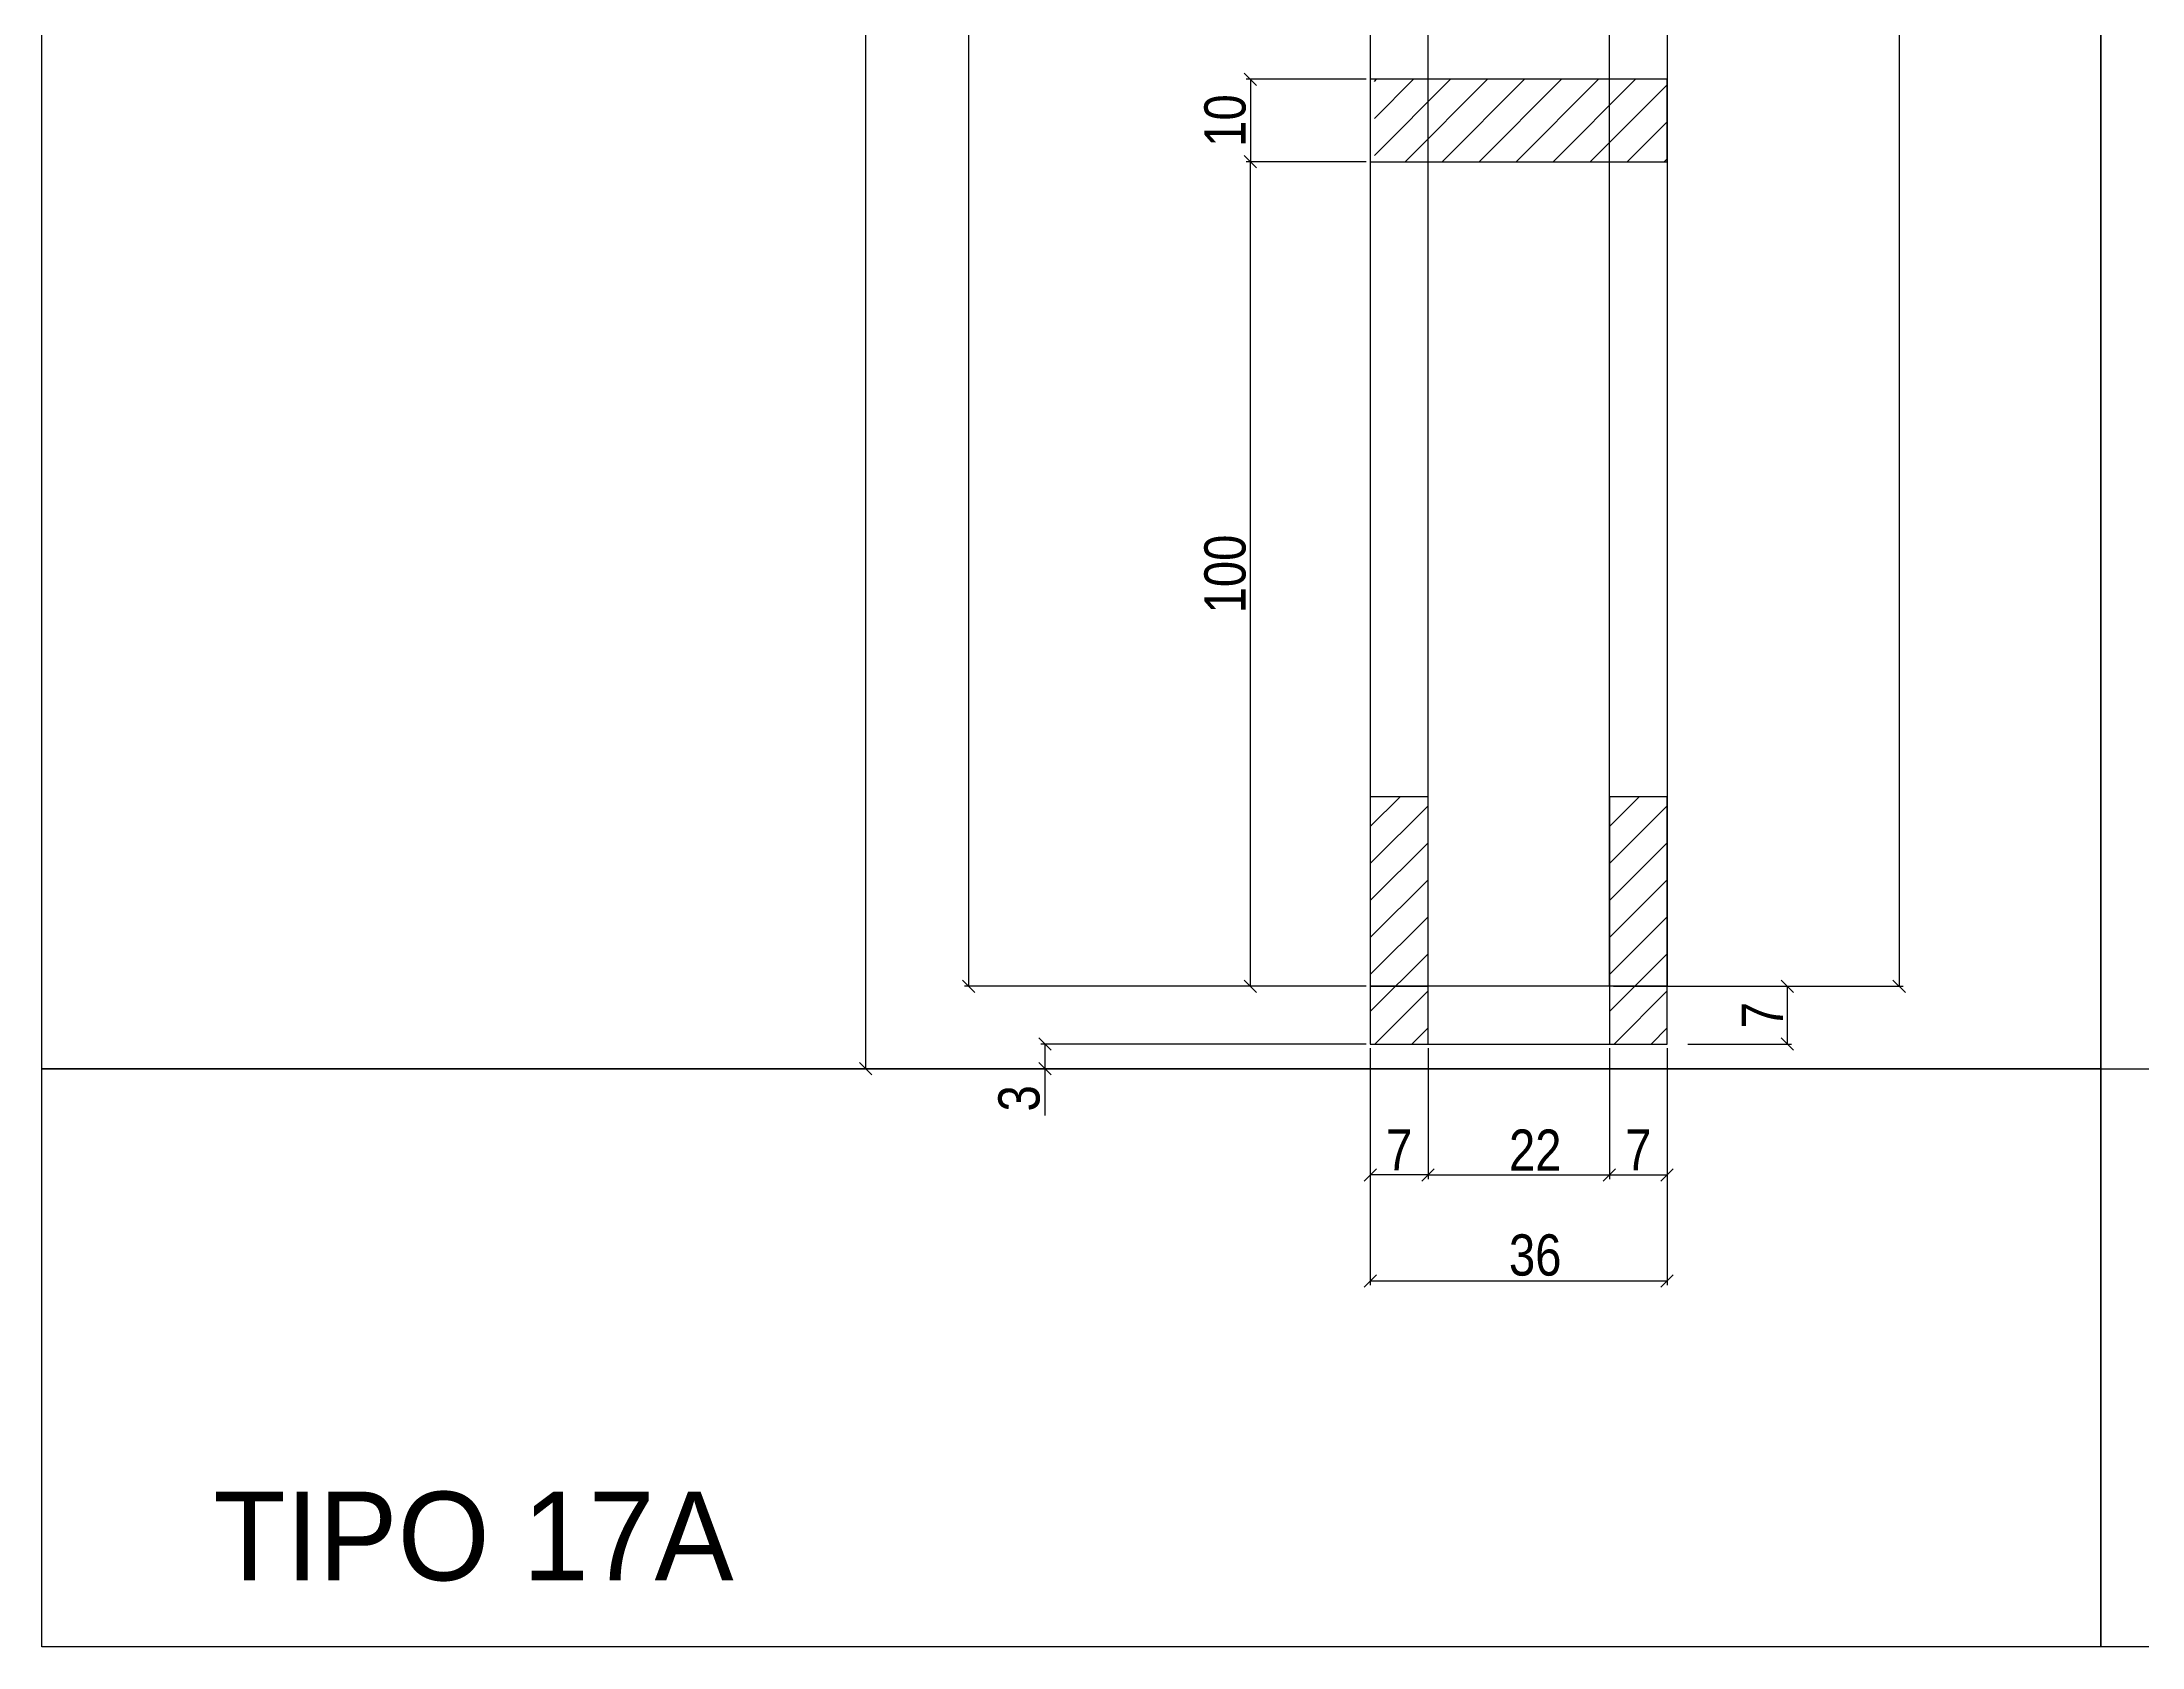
# Model space of a CAD drawing. Header units: millimetres. Extents: x 3247 to 10920, y 704 to 3817.
# Drawn here: x 3247 to 3756, y 704 to 1093 of the extents above; entities that cross this region are included whole.
import ezdxf

# ---------------------------------------------------------------- set-up
doc = ezdxf.new("R2010")
doc.units = ezdxf.units.MM
for name, color, linetype in [('1', 1, 'Continuous'), ('COTA', 241, 'Continuous'), ('Painéis', 200, 'Continuous'), ('SARR_7x7', 40, 'Continuous'), ('TIRAS REESCORAMENTO', 252, 'Continuous'), ('VIGAS', 3, 'Continuous')]:
    doc.layers.add(name, color=color, linetype=linetype)
doc.styles.add('COTA TECNICA 2X', font='techl___.ttf', dxfattribs={"height": 10})
doc.styles.add('ROMAS860', font='ROMAS860.SHX', dxfattribs={"height": 8.5})
doc.dimstyles.new('SECAO', dxfattribs={"dimscale": 0.333333, "dimtxt": 5, "dimasz": 9, "dimexe": 3, "dimexo": 3, "dimgap": 3, "dimtad": 1, "dimdec": 1, "dimlfac": 0.5, "dimzin": 12, "dimdsep": 46, "dimtxsty": 'COTA TECNICA 2X', "dimblk1": 'OBLIQUE', "dimblk2": 'OBLIQUE', "dimsah": 1, "dimcen": 0.9, "dimclrd": 4, "dimclre": 4, "dimclrt": 240, "dimadec": 1, "dimazin": 3, "dimtfac": 1, "dimtdec": 1, "dimtmove": 0, "dimatfit": 3, "dimfxl": 1, "dimtolj": 1, "dimtzin": 12, "dimarcsym": 0})

# ---------------------------------------------------------------- blocks, each defined once
blk = doc.blocks.new('_Oblique')
at = {"layer": '1', "color": 0, "lineweight": -2}
blk.add_line((-0.5, -0.5), (0.5, 0.5), dxfattribs=at)
blk = doc.blocks.new('*D406')
at = {"layer": 'COTA', "color": 4, "lineweight": -2, "transparency": 16777216}
for p, q in [((3568.02, 1398.03), (3470.56, 1398.03)), ((3471.56, 1398.03), (3471.56, 863.94)), ((3568.02, 863.94), (3470.56, 863.94))]:
    blk.add_line(p, q, dxfattribs=at)
at = {"layer": 'Defpoints', "color": 0, "transparency": 16777216}
for p in [(3569.02, 1398.03), (3471.56, 863.94), (3569.02, 863.94)]:
    blk.add_point(p, dxfattribs=at)
at = {"layer": 'COTA', "color": 4, "lineweight": -2, "transparency": 16777216, "xscale": 3, "yscale": 3, "zscale": 3}
for p, rotation in [((3471.56, 1398.03), 90), ((3471.56, 863.94), 270)]:
    blk.add_blockref('_Oblique', p, dxfattribs=dict(at, rotation=rotation))
at = {"layer": 'COTA', "color": 240, "transparency": 16777216, "insert": (3465.46, 1130.98), "char_height": 10, "attachment_point": 5, "rotation": 90, "style": 'COTA TECNICA 2X'}
blk.add_mtext('\\A1;267', dxfattribs=at)
blk = doc.blocks.new('*D407')
at = {"layer": 'COTA', "color": 4, "lineweight": -2, "transparency": 16777216}
for p, q in [((3569.02, 848.94), (3569.02, 791.48)), ((3641.02, 848.94), (3641.02, 791.48)), ((3569.02, 792.48), (3641.02, 792.48))]:
    blk.add_line(p, q, dxfattribs=at)
at = {"layer": 'Defpoints', "color": 0, "transparency": 16777216}
for p in [(3569.02, 849.94), (3641.02, 849.94), (3641.02, 792.48)]:
    blk.add_point(p, dxfattribs=at)
at = {"layer": 'COTA', "color": 4, "lineweight": -2, "transparency": 16777216, "xscale": 3, "yscale": 3, "zscale": 3, "rotation": 180}
blk.add_blockref('_Oblique', (3569.02, 792.48), dxfattribs=at)
at = {"layer": 'COTA', "color": 4, "lineweight": -2, "transparency": 16777216, "xscale": 3, "yscale": 3, "zscale": 3}
blk.add_blockref('_Oblique', (3641.02, 792.48), dxfattribs=at)
at = {"layer": 'COTA', "color": 240, "transparency": 16777216, "insert": (3609.02, 798.7), "char_height": 10, "attachment_point": 5, "style": 'COTA TECNICA 2X'}
blk.add_mtext('\\A1;36', dxfattribs=at)
blk = doc.blocks.new('*D408')
at = {"layer": 'COTA', "color": 4, "lineweight": -2, "transparency": 16777216}
for p, q in [((3583.02, 848.94), (3583.02, 817.2)), ((3627.02, 848.94), (3627.02, 817.2)), ((3583.02, 818.2), (3627.02, 818.2))]:
    blk.add_line(p, q, dxfattribs=at)
at = {"layer": 'Defpoints', "color": 0, "transparency": 16777216}
for p in [(3583.02, 849.94), (3627.02, 849.94), (3627.02, 818.2)]:
    blk.add_point(p, dxfattribs=at)
at = {"layer": 'COTA', "color": 4, "lineweight": -2, "transparency": 16777216, "xscale": 3, "yscale": 3, "zscale": 3, "rotation": 180}
blk.add_blockref('_Oblique', (3583.02, 818.2), dxfattribs=at)
at = {"layer": 'COTA', "color": 4, "lineweight": -2, "transparency": 16777216, "xscale": 3, "yscale": 3, "zscale": 3}
blk.add_blockref('_Oblique', (3627.02, 818.2), dxfattribs=at)
at = {"layer": 'COTA', "color": 240, "transparency": 16777216, "insert": (3609.02, 824.2), "char_height": 10, "attachment_point": 5, "style": 'COTA TECNICA 2X'}
blk.add_mtext('\\A1;22', dxfattribs=at)
blk = doc.blocks.new('*D409')
at = {"layer": 'COTA', "color": 4, "lineweight": -2, "transparency": 16777216}
blk.add_line((3627.02, 818.2), (3641.02, 818.2), dxfattribs=at)
at = {"layer": 'Defpoints', "color": 0, "transparency": 16777216}
for p in [(3627.02, 818.2), (3641.02, 818.2), (3641.02, 818.2)]:
    blk.add_point(p, dxfattribs=at)
at = {"layer": 'COTA', "color": 4, "lineweight": -2, "transparency": 16777216, "xscale": 3, "yscale": 3, "zscale": 3, "rotation": 180}
blk.add_blockref('_Oblique', (3627.02, 818.2), dxfattribs=at)
at = {"layer": 'COTA', "color": 4, "lineweight": -2, "transparency": 16777216, "xscale": 3, "yscale": 3, "zscale": 3}
blk.add_blockref('_Oblique', (3641.02, 818.2), dxfattribs=at)
at = {"layer": 'COTA', "color": 240, "transparency": 16777216, "insert": (3634.02, 824.27), "char_height": 10, "attachment_point": 5, "style": 'COTA TECNICA 2X'}
blk.add_mtext('\\A1;7', dxfattribs=at)
blk = doc.blocks.new('*D410')
at = {"layer": 'COTA', "color": 4, "lineweight": -2, "transparency": 16777216}
blk.add_line((3583.02, 818.2), (3569.02, 818.2), dxfattribs=at)
at = {"layer": 'Defpoints', "color": 0, "transparency": 16777216}
for p in [(3569.02, 818.2), (3569.02, 818.2), (3583.02, 818.2)]:
    blk.add_point(p, dxfattribs=at)
at = {"layer": 'COTA', "color": 4, "lineweight": -2, "transparency": 16777216, "xscale": 3, "yscale": 3, "zscale": 3, "rotation": 180}
blk.add_blockref('_Oblique', (3569.02, 818.2), dxfattribs=at)
at = {"layer": 'COTA', "color": 4, "lineweight": -2, "transparency": 16777216, "xscale": 3, "yscale": 3, "zscale": 3}
blk.add_blockref('_Oblique', (3583.02, 818.2), dxfattribs=at)
at = {"layer": 'COTA', "color": 240, "transparency": 16777216, "insert": (3576.02, 824.27), "char_height": 10, "attachment_point": 5, "style": 'COTA TECNICA 2X'}
blk.add_mtext('\\A1;7', dxfattribs=at)
blk = doc.blocks.new('*D411')
at = {"layer": 'COTA', "color": 4, "lineweight": -2, "transparency": 16777216}
for p, q in [((3568.02, 1083.95), (3538.92, 1083.95)), ((3539.92, 1083.95), (3539.92, 1063.95)), ((3568.02, 1063.95), (3538.92, 1063.95))]:
    blk.add_line(p, q, dxfattribs=at)
at = {"layer": 'Defpoints', "color": 0, "transparency": 16777216}
for p in [(3569.02, 1083.95), (3539.92, 1063.95), (3569.02, 1063.95)]:
    blk.add_point(p, dxfattribs=at)
at = {"layer": 'COTA', "color": 4, "lineweight": -2, "transparency": 16777216, "xscale": 3, "yscale": 3, "zscale": 3}
for p, rotation in [((3539.92, 1083.95), 90), ((3539.92, 1063.95), 270)]:
    blk.add_blockref('_Oblique', p, dxfattribs=dict(at, rotation=rotation))
at = {"layer": 'COTA', "color": 240, "transparency": 16777216, "insert": (3533.82, 1073.95), "char_height": 10, "attachment_point": 5, "rotation": 90, "style": 'COTA TECNICA 2X'}
blk.add_mtext('\\A1;10', dxfattribs=at)
blk = doc.blocks.new('*D414')
at = {"layer": 'COTA', "color": 4, "lineweight": -2, "transparency": 16777216}
for p, q in [((3582.02, 1404.03), (3445.56, 1404.03)), ((3446.56, 1404.03), (3446.56, 843.94)), ((3568.02, 843.94), (3445.56, 843.94))]:
    blk.add_line(p, q, dxfattribs=at)
at = {"layer": 'Defpoints', "color": 0, "transparency": 16777216}
for p in [(3583.02, 1404.03), (3446.56, 843.94), (3569.02, 843.94)]:
    blk.add_point(p, dxfattribs=at)
at = {"layer": 'COTA', "color": 4, "lineweight": -2, "transparency": 16777216, "xscale": 3, "yscale": 3, "zscale": 3}
for p, rotation in [((3446.56, 1404.03), 90), ((3446.56, 843.94), 270)]:
    blk.add_blockref('_Oblique', p, dxfattribs=dict(at, rotation=rotation))
at = {"layer": 'COTA', "color": 240, "transparency": 16777216, "insert": (3440.44, 1123.98), "char_height": 10, "attachment_point": 5, "rotation": 90, "style": 'COTA TECNICA 2X'}
blk.add_mtext('\\A1;280', dxfattribs=at)
blk = doc.blocks.new('*D415')
at = {"layer": 'COTA', "color": 4, "lineweight": -2, "transparency": 16777216}
for p, q in [((3568.02, 849.94), (3489.06, 849.94)), ((3490.06, 849.94), (3490.06, 843.94)), ((3568.02, 843.94), (3489.06, 843.94)), ((3490.06, 843.94), (3490.06, 832.61))]:
    blk.add_line(p, q, dxfattribs=at)
at = {"layer": 'Defpoints', "color": 0, "transparency": 16777216}
for p in [(3569.02, 849.94), (3490.06, 843.94), (3569.02, 843.94)]:
    blk.add_point(p, dxfattribs=at)
at = {"layer": 'COTA', "color": 4, "lineweight": -2, "transparency": 16777216, "xscale": 3, "yscale": 3, "zscale": 3}
for p, rotation in [((3490.06, 849.94), 90), ((3490.06, 843.94), 270)]:
    blk.add_blockref('_Oblique', p, dxfattribs=dict(at, rotation=rotation))
at = {"layer": 'COTA', "color": 240, "transparency": 16777216, "insert": (3483.84, 836.77), "char_height": 10, "attachment_point": 5, "rotation": 90, "style": 'COTA TECNICA 2X'}
blk.add_mtext('\\A1;3', dxfattribs=at)
blk = doc.blocks.new('*D418')
at = {"layer": 'COTA', "color": 4, "lineweight": -2, "transparency": 16777216}
for p, q in [((3568.02, 1063.95), (3538.92, 1063.95)), ((3539.92, 863.94), (3539.92, 1063.95)), ((3567.02, 863.94), (3538.92, 863.94))]:
    blk.add_line(p, q, dxfattribs=at)
at = {"layer": 'Defpoints', "color": 0, "transparency": 16777216}
for p in [(3539.92, 1063.95), (3569.02, 1063.95), (3568.02, 863.94)]:
    blk.add_point(p, dxfattribs=at)
at = {"layer": 'COTA', "color": 4, "lineweight": -2, "transparency": 16777216, "xscale": 3, "yscale": 3, "zscale": 3}
for p, rotation in [((3539.92, 1063.95), 90), ((3539.92, 863.94), 270)]:
    blk.add_blockref('_Oblique', p, dxfattribs=dict(at, rotation=rotation))
at = {"layer": 'COTA', "color": 240, "transparency": 16777216, "insert": (3533.82, 963.95), "char_height": 10, "attachment_point": 5, "rotation": 90, "style": 'COTA TECNICA 2X'}
blk.add_mtext('\\A1;100', dxfattribs=at)
blk = doc.blocks.new('*D420')
at = {"layer": 'COTA', "color": 4, "lineweight": -2, "transparency": 16777216}
for p, q in [((3643.02, 1374.01), (3698.32, 1374.01)), ((3697.32, 1374.01), (3697.32, 863.94)), ((3643.02, 863.94), (3698.32, 863.94))]:
    blk.add_line(p, q, dxfattribs=at)
at = {"layer": 'Defpoints', "color": 0, "transparency": 16777216}
for p in [(3642.02, 1374.01), (3642.02, 863.94), (3697.32, 863.94)]:
    blk.add_point(p, dxfattribs=at)
at = {"layer": 'COTA', "color": 4, "lineweight": -2, "transparency": 16777216, "xscale": 3, "yscale": 3, "zscale": 3}
for p, rotation in [((3697.32, 1374.01), 90), ((3697.32, 863.94), 270)]:
    blk.add_blockref('_Oblique', p, dxfattribs=dict(at, rotation=rotation))
at = {"layer": 'COTA', "color": 240, "transparency": 16777216, "insert": (3691.21, 1118.97), "char_height": 10, "attachment_point": 5, "rotation": 90, "style": 'COTA TECNICA 2X'}
blk.add_mtext('\\A1;255', dxfattribs=at)
blk = doc.blocks.new('*D421')
at = {"layer": 'COTA', "color": 4, "lineweight": -2, "transparency": 16777216}
for p, q in [((3628.02, 863.94), (3671.17, 863.94)), ((3670.17, 863.94), (3670.17, 849.94)), ((3646.08, 849.94), (3671.17, 849.94))]:
    blk.add_line(p, q, dxfattribs=at)
at = {"layer": 'Defpoints', "color": 0, "transparency": 16777216}
for p in [(3627.02, 863.94), (3645.08, 849.94), (3670.17, 849.94)]:
    blk.add_point(p, dxfattribs=at)
at = {"layer": 'COTA', "color": 4, "lineweight": -2, "transparency": 16777216, "xscale": 3, "yscale": 3, "zscale": 3}
for p, rotation in [((3670.17, 863.94), 90), ((3670.17, 849.94), 270)]:
    blk.add_blockref('_Oblique', p, dxfattribs=dict(at, rotation=rotation))
at = {"layer": 'COTA', "color": 240, "transparency": 16777216, "insert": (3664.1, 856.94), "char_height": 10, "attachment_point": 5, "rotation": 90, "style": 'COTA TECNICA 2X'}
blk.add_mtext('\\A1;7', dxfattribs=at)

msp = doc.modelspace()

# ---------------------------------------------------------------- hatches: boundary and pattern name
at = {"layer": 'COTA'}
h = msp.add_hatch(dxfattribs=at)
h.set_pattern_fill('ANSI31', color=256, scale=2, style=0)
h.set_pattern_definition([(45, (-22558.58, -196208.838), (-4.49012806, 4.49012806), [])])
h.paths.add_polyline_path([(3641.02, 1083.95), (3570.02, 1083.95), (3570.02, 1063.95), (3641.02, 1063.95)])
h = msp.add_hatch(dxfattribs=at)
h.set_pattern_fill('ANSI31', color=256, scale=2, style=0)
h.set_pattern_definition([(45, (-16275.195, -4959.253), (-4.490128, 4.490128), [])])
h.paths.add_polyline_path([(3569.02, 849.94), (3583.02, 849.94), (3583.02, 909.94), (3569.02, 909.94)])
h = msp.add_hatch(dxfattribs=at)
h.set_pattern_fill('ANSI31', color=256, scale=2, style=0)
h.set_pattern_definition([(45, (-16217.195, -4959.253), (-4.490128, 4.490128), [])])
h.paths.add_polyline_path([(3627.02, 849.94), (3641.02, 849.94), (3641.02, 909.94), (3627.02, 909.94)])

# ---------------------------------------------------------------- linework, layer by layer
at = {"linetype": 'Continuous'}
msp.add_lwpolyline([(3591.02, 849.94), (3641.02, 849.94), (3641.02, 863.94), (3569.02, 863.94), (3569.02, 849.94), (3591.02, 849.94)], dxfattribs=at)
at = {"layer": 'COTA', "color": 1}
msp.add_line((3246.75, 843.94), (4245.74, 843.94), dxfattribs=at)
at = {"layer": 'Painéis'}
msp.add_lwpolyline([(3569.02, 1063.95), (3641.02, 1063.95), (3641.02, 1083.95), (3569.02, 1083.95), (3569.02, 1063.95)], dxfattribs=at)
for points in [[(3569.02, 849.94), (3583.02, 849.94), (3583.02, 909.94), (3569.02, 909.94)], [(3627.02, 849.94), (3641.02, 849.94), (3641.02, 909.94), (3627.02, 909.94)]]:
    msp.add_lwpolyline(points, close=True, dxfattribs=at)
at = {"layer": 'SARR_7x7', "linetype": 'Continuous'}
for points in [[(3569.02, 863.94), (3583.02, 863.94), (3583.02, 1398.03), (3569.02, 1398.03)], [(3641.02, 863.94), (3627.02, 863.94), (3627.02, 1374.01), (3641.02, 1374.01)]]:
    msp.add_lwpolyline(points, close=True, dxfattribs=at)
at = {"layer": 'TIRAS REESCORAMENTO', "linetype": 'ByBlock'}
msp.add_line((3746.25, 843.94), (3246.75, 843.94), dxfattribs=at)
msp.add_line((3746.25, 843.94), (3246.75, 843.94), dxfattribs=at)
at = {"layer": 'VIGAS'}
for points in [[(3746.25, 703.68), (3246.75, 703.68), (3246.75, 1472.11), (3746.25, 1472.11)], [(4245.74, 703.68), (3746.25, 703.68), (3746.25, 1472.11), (4245.74, 1472.11)]]:
    msp.add_lwpolyline(points, close=True, dxfattribs=at)

# ---------------------------------------------------------------- texts
at = {"layer": 'COTA', "color": 7, "style": 'ROMAS860'}
msp.add_text('TIPO 17A', height=21.505, dxfattribs=at).set_placement((3288.28, 719.85))

# ---------------------------------------------------------------- dimensions: what is measured, and where the dimension line sits
at = {"layer": 'COTA', "color": 3}
for base, p1, p2, picture, middle in [((3446.56, 843.94), (3583.02, 1404.03), (3569.02, 843.94), '*D414', (3440.44, 1123.98)), ((3471.56, 863.94), (3569.02, 1398.03), (3569.02, 863.94), '*D406', (3465.46, 1130.98)), ((3697.32, 863.94), (3642.02, 1374.01), (3642.02, 863.94), '*D420', (3691.21, 1118.97)), ((3539.92, 1063.95), (3569.02, 1083.95), (3569.02, 1063.95), '*D411', (3533.82, 1073.95)), ((3539.92, 1063.95), (3568.02, 863.94), (3569.02, 1063.95), '*D418', (3533.82, 963.95)), ((3670.17, 849.94), (3627.02, 863.94), (3645.08, 849.94), '*D421', (3664.1, 856.94)), ((3490.06, 843.94), (3569.02, 849.94), (3569.02, 843.94), '*D415', (3483.84, 836.77))]:
    dim = msp.add_linear_dim(base=base, p1=p1, p2=p2, angle=90, dimstyle='SECAO', dxfattribs=at)
    dim.commit()
    dim.dimension.update_dxf_attribs({"geometry": picture, "text_midpoint": middle})
for base, p1, p2, picture, middle in [((3641.02, 792.48), (3569.02, 849.94), (3641.02, 849.94), '*D407', (3609.02, 792.48)), ((3627.02, 818.2), (3583.02, 849.94), (3627.02, 849.94), '*D408', (3609.02, 818.2)), ((3641.02, 818.2), (3627.02, 818.2), (3641.02, 818.2), '*D409', (3634.02, 818.2))]:
    dim = msp.add_linear_dim(base=base, p1=p1, p2=p2, dimstyle='SECAO', dxfattribs=at)
    dim.commit()
    dim.dimension.update_dxf_attribs({"geometry": picture, "text_midpoint": middle, "dimtype": 160})
dim = msp.add_linear_dim(base=(3569.02, 818.2), p1=(3583.02, 818.2), p2=(3569.02, 818.2), dimstyle='SECAO', dxfattribs=at)
dim.commit()
dim.dimension.update_dxf_attribs({"geometry": '*D410', "text_midpoint": (3576.02, 824.27)})

doc.saveas('drawing.dxf')
